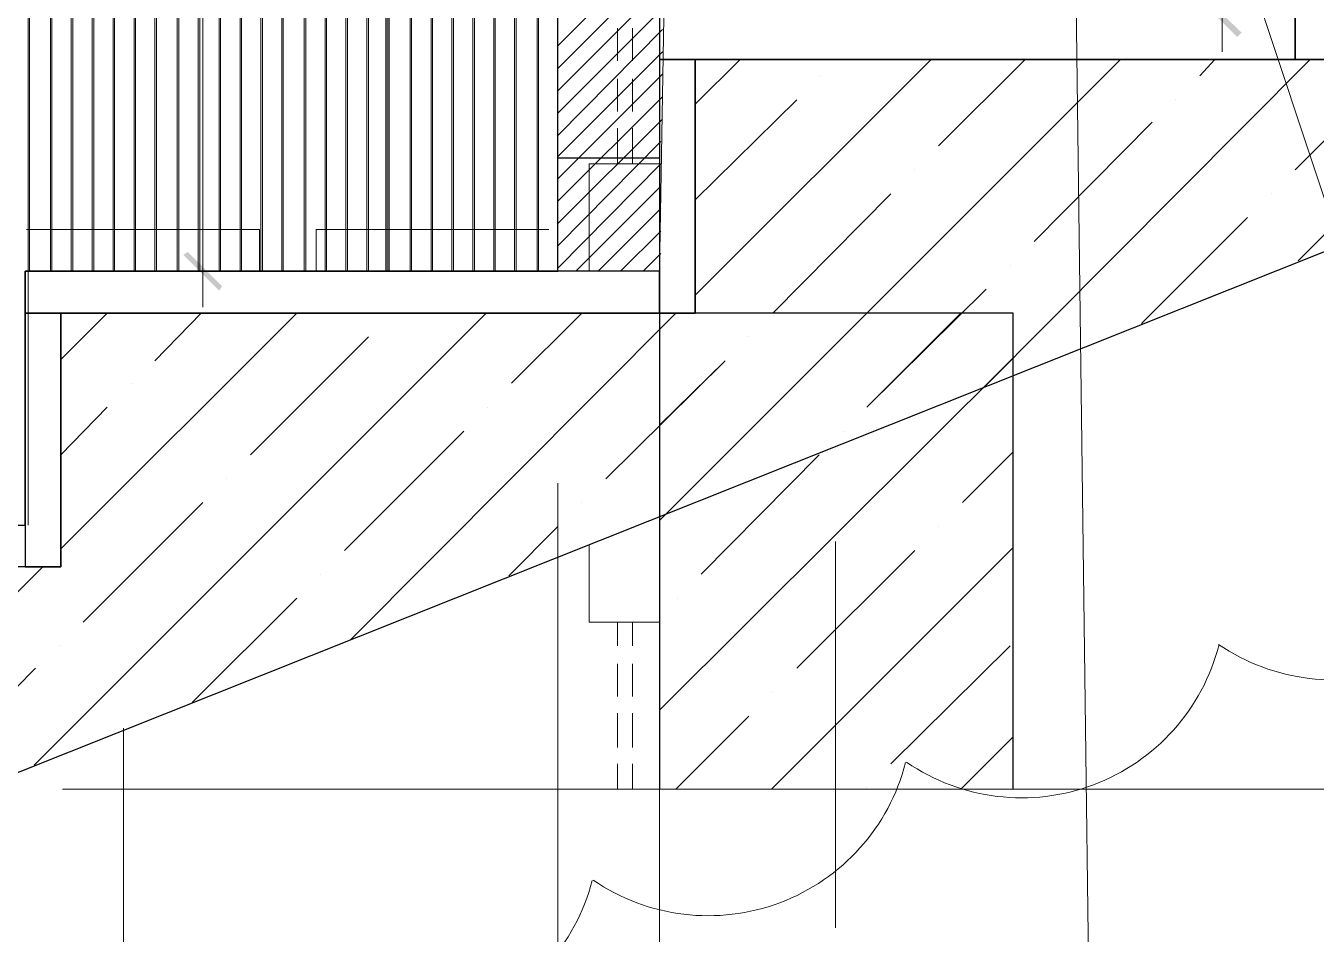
# Model space of a CAD drawing. Header units: millimetres. Extents: x -356862 to 418287, y 0 to 839748.
# Drawn here: x 328052 to 329882, y 777108 to 778397 of the extents above; entities that cross this region are included whole.
import ezdxf

# ---------------------------------------------------------------- set-up
doc = ezdxf.new("R2010")
doc.units = ezdxf.units.MM
doc.layers.add('PDF _Геометрия', color=7, linetype='Continuous', true_color=0xbababa)
doc.layers.add('PDF _Сплошная заливка', color=7, linetype='Continuous', true_color=0xf50000)

msp = doc.modelspace()

# ---------------------------------------------------------------- linework, layer by layer
at = {"layer": 'PDF _Геометрия', "color": 7, "lineweight": 18}
for points in [[(328302.7566, 779417.9256), (328302.7566, 777997.4619)], [(329748.6235, 778359.4578), (329748.6235, 778818.8328)], [(329748.6235, 778588.0869), (329943.3816, 778001.6957), (329943.3816, 777561.3732)], [(328505.9824, 778048.2683), (328254.0671, 778048.2683)], [(328806.5872, 777747.6635), (328806.5872, 776841.6151)], [(328950.5388, 777747.6635), (328950.5388, 776841.6151)]]:
    msp.add_lwpolyline(points, dxfattribs=at)
at = {"layer": 'PDF _Геометрия', "color": 150, "lineweight": 30, "true_color": 0x0080ff}
msp.add_lwpolyline([(325355.9824, 776608.7522), (325355.9824, 776968.6312), (325654.4703, 776968.6312), (325955.0751, 776968.6312), (326255.68, 776968.6312), (326255.68, 777328.5103), (326556.2848, 777328.5103), (326854.7727, 777328.5103), (327155.3776, 777328.5103), (327155.3776, 777688.3893), (327455.9824, 777688.3893), (327756.5872, 777688.3893), (328050.8413, 777688.3893), (328050.8413, 778048.2683), (328806.5872, 778048.2683), (328806.5872, 778768.0264), (328956.8897, 778768.0264), (328956.8897, 779369.2361), (324754.7727, 779369.2361), (324754.7727, 776608.7522)], close=True, dxfattribs=at)
at = {"layer": 'PDF _Геометрия', "color": 254, "lineweight": 5, "true_color": 0xdcdcdc}
for points in [[(328055.0751, 777688.3893), (328055.0751, 779369.2361)], [(328088.9461, 778048.2683), (328088.9461, 779369.2361)], [(328118.5832, 778048.2683), (328118.5832, 779369.2361)], [(328148.2203, 778048.2683), (328148.2203, 779369.2361)], [(328175.7405, 778048.2683), (328175.7405, 779369.2361)], [(328205.3776, 778048.2683), (328205.3776, 779369.2361)], [(328235.0147, 778048.2683), (328235.0147, 779369.2361)], [(328268.8856, 778048.2683), (328268.8856, 779369.2361)], [(328298.5227, 778048.2683), (328298.5227, 779369.2361)], [(328328.1598, 778048.2683), (328328.1598, 779369.2361)], [(328355.68, 778048.2683), (328355.68, 779369.2361)], [(328385.3171, 778048.2683), (328385.3171, 779369.2361)], [(328414.9542, 778048.2683), (328414.9542, 779369.2361)], [(328448.8251, 778048.2683), (328448.8251, 779369.2361)], [(328478.4622, 778048.2683), (328478.4622, 779369.2361)], [(328508.0993, 778048.2683), (328508.0993, 779369.2361)], [(328535.6195, 778048.2683), (328535.6195, 779369.2361)], [(328565.2566, 778048.2683), (328565.2566, 779369.2361)], [(328599.1276, 778048.2683), (328599.1276, 779369.2361)], [(328628.7647, 778048.2683), (328628.7647, 779369.2361)], [(328658.4018, 778048.2683), (328658.4018, 779369.2361)], [(328685.9219, 778048.2683), (328685.9219, 779369.2361)], [(328715.559, 778048.2683), (328715.559, 779369.2361)], [(328745.1961, 778048.2683), (328745.1961, 779369.2361)], [(328779.0671, 778048.2683), (328779.0671, 779369.2361)]]:
    msp.add_lwpolyline(points, dxfattribs=at)
for points in [[(328057.1921, 779369.2361), (328057.1921, 778048.2683)], [(328086.8292, 779369.2361), (328086.8292, 778048.2683)], [(328116.4663, 779369.2361), (328116.4663, 778048.2683)], [(328146.1034, 779369.2361), (328146.1034, 778048.2683)], [(328177.8574, 779369.2361), (328177.8574, 778048.2683)], [(328207.4945, 779369.2361), (328207.4945, 778048.2683)], [(328237.1316, 779369.2361), (328237.1316, 778048.2683)], [(328266.7687, 779369.2361), (328266.7687, 778048.2683)], [(328296.4058, 779369.2361), (328296.4058, 778048.2683)], [(328326.0429, 779369.2361), (328326.0429, 778048.2683)], [(328357.7969, 779369.2361), (328357.7969, 778048.2683)], [(328387.434, 779369.2361), (328387.434, 778048.2683)], [(328417.0711, 779369.2361), (328417.0711, 778048.2683)], [(328446.7082, 779369.2361), (328446.7082, 778048.2683)], [(328476.3453, 779369.2361), (328476.3453, 778048.2683)], [(328505.9824, 779369.2361), (328505.9824, 778048.2683)], [(328537.7364, 779369.2361), (328537.7364, 778048.2683)], [(328567.3735, 779369.2361), (328567.3735, 778048.2683)], [(328597.0106, 779369.2361), (328597.0106, 778048.2683)], [(328626.6477, 779369.2361), (328626.6477, 778048.2683)], [(328656.2848, 779369.2361), (328656.2848, 778048.2683)], [(328688.0388, 779369.2361), (328688.0388, 778048.2683)], [(328717.6759, 779369.2361), (328717.6759, 778048.2683)], [(328747.313, 779369.2361), (328747.313, 778048.2683)], [(328776.9501, 779369.2361), (328776.9501, 778048.2683)]]:
    msp.add_lwpolyline(points, close=True, dxfattribs=at)
at = {"layer": 'PDF _Геометрия', "color": 150, "lineweight": 30, "true_color": 0x0080ff}
msp.add_lwpolyline([(328563.1397, 778048.2683), (328563.1397, 779369.2361)], dxfattribs=at)
at = {"layer": 'PDF _Геометрия', "color": 7, "lineweight": 30}
for points in [[(322699.2284, 775467.724), (321799.5308, 775467.724), (321799.5308, 774849.5788), (331681.3856, 778789.1957), (331681.3856, 779068.6312), (330802.8574, 779068.6312), (330802.8574, 778708.7522), (329901.0429, 778708.7522), (329901.0429, 778348.8732), (329001.3453, 778348.8732), (329001.3453, 777988.9941), (328101.6477, 777988.9941), (328101.6477, 777629.1151), (327199.8332, 777629.1151), (327199.8332, 777269.2361), (326300.1356, 777269.2361), (326300.1356, 776907.2401), (325400.438, 776907.2401), (325400.438, 776547.3611), (324500.7405, 776547.3611), (324500.7405, 776187.482), (323598.9259, 776187.482), (323598.9259, 775827.603), (322699.2284, 775827.603)], [(329852.3534, 778708.7522), (329852.3534, 778348.8732), (329901.0429, 778348.8732), (329901.0429, 778708.7522)], [(329852.3534, 778408.1474), (328950.5388, 778408.1474), (328950.5388, 778348.8732), (329852.3534, 778348.8732)], [(328950.5388, 778348.8732), (328950.5388, 777988.9941), (329001.3453, 777988.9941), (329001.3453, 778348.8732)], [(328950.5388, 778048.2683), (328050.8413, 778048.2683), (328050.8413, 777988.9941), (328950.5388, 777988.9941)], [(328050.8413, 777988.9941), (328050.8413, 777629.1151), (328101.6477, 777629.1151), (328101.6477, 777988.9941)]]:
    msp.add_lwpolyline(points, close=True, dxfattribs=at)
at = {"layer": 'PDF _Геометрия', "color": 41, "lineweight": 5, "true_color": 0xffdf7f}
for points in [[(328806.5872, 778367.9256), (329206.688, 778768.0264)], [(328806.5872, 778336.1715), (329238.4421, 778768.0264)], [(328806.5872, 778304.4175), (329270.1961, 778768.0264)], [(328806.5872, 778272.6635), (329301.9501, 778768.0264)], [(328806.5872, 778240.9094), (328954.7727, 778391.2119)], [(328806.5872, 778211.2724), (328954.7727, 778359.4578)], [(328806.5872, 778179.5183), (328954.7727, 778327.7038)], [(328806.5872, 778147.7643), (328954.7727, 778295.9498)], [(328806.5872, 778116.0103), (328954.7727, 778264.1957)], [(328806.5872, 778084.2562), (328952.6558, 778232.4417)], [(328806.5872, 778052.5022), (328952.6558, 778200.6877)], [(328831.9905, 778048.2683), (328952.6558, 778168.9336)], [(328863.7445, 778048.2683), (328952.6558, 778137.1796)], [(328895.4985, 778048.2683), (328952.6558, 778105.4256)], [(328927.2526, 778048.2683), (328952.6558, 778073.6715)]]:
    msp.add_lwpolyline(points, dxfattribs=at)
at = {"layer": 'PDF _Геометрия', "color": 7, "lineweight": 18}
msp.add_lwpolyline([(328806.5872, 778768.0264), (329856.5872, 778768.0264), (329856.5872, 778408.1474), (328956.8897, 778408.1474), (328950.5388, 778048.2683), (328806.5872, 778048.2683)], close=True, dxfattribs=at)
at = {"layer": 'PDF _Геометрия', "lineweight": 5}
for points in [[(329856.5872, 778063.0869), (330504.3695, 778708.7522)], [(329852.3534, 778192.2199), (330019.5913, 778359.4578)], [(328961.1235, 777705.3248), (329604.6719, 778348.8732)], [(329001.3453, 778285.3651), (329064.8534, 778348.8732)], [(329001.3453, 778014.3974), (329335.8211, 778348.8732)], [(329346.4058, 778226.0909), (329469.188, 778348.8732)], [(329409.9138, 777883.1474), (329873.5227, 778348.8732)], [(329716.8695, 778325.5869), (329738.0388, 778348.8732)], [(329177.0509, 778325.5869), (329177.0509, 778325.5869)], [(329001.3453, 778149.8812), (329145.2969, 778291.7159)], [(329682.9985, 778291.7159), (329682.9985, 778291.7159)], [(329481.8897, 778090.607), (329649.1276, 778259.9619)], [(329312.5348, 778192.2199), (329312.5348, 778192.2199)], [(329111.4259, 777988.9941), (329278.6638, 778158.349)], [(329818.4824, 778158.349), (329818.4824, 778158.349)], [(329634.309, 777974.1756), (329784.6114, 778124.478)], [(329448.0187, 778056.7361), (329448.0187, 778056.7361)], [(329378.1598, 777988.9941), (329244.7929, 777855.6272), (329414.1477, 778022.8651)], [(328063.5429, 777347.5627), (328704.9743, 777988.9941)], [(328101.6477, 777923.3691), (328167.2727, 777988.9941)], [(328101.6477, 777654.5183), (328436.1235, 777988.9941)], [(328235.0147, 777921.2522), (328300.6397, 777988.9941)], [(328512.3332, 777525.3853), (328973.8251, 777988.9941), (328950.5388, 777965.7078)], [(328740.9622, 777889.4982), (328840.4582, 777988.9941)], [(328950.5388, 777694.7401), (329244.7929, 777988.9941)], [(328370.4985, 777787.8853), (328537.7364, 777955.1232)], [(329077.555, 777955.1232), (329077.555, 777955.1232)], [(329077.555, 777955.1232), (329077.555, 777955.1232)], [(328874.3292, 777754.0143), (329043.684, 777921.2522), (328950.5388, 777830.224)], [(328950.5388, 777425.8893), (329452.2526, 777925.4861)], [(328201.1437, 777889.4982), (328201.1437, 777889.4982)], [(328101.6477, 777787.8853), (328167.2727, 777855.6272)], [(328707.0913, 777855.6272), (328707.0913, 777855.6272)], [(328503.8655, 777652.4014), (328673.2203, 777821.7562)], [(329210.9219, 777821.7562), (329210.9219, 777821.7562)], [(329210.9219, 777821.7562), (329210.9219, 777821.7562)], [(329380.2768, 777720.1433), (329452.2526, 777792.1191)], [(329009.813, 777618.5304), (329177.0509, 777787.8853)], [(328336.6276, 777754.0143), (328336.6276, 777754.0143)], [(328133.4018, 777550.7885), (328302.7566, 777720.1433)], [(328840.4582, 777720.1433), (328840.4582, 777720.1433)], [(328736.7284, 777616.4135), (328806.5872, 777686.2724)], [(329346.4058, 777686.2724), (329346.4058, 777686.2724)], [(329109.309, 777313.6917), (329452.2526, 777656.6353)], [(329145.2969, 777485.1635), (329312.5348, 777652.4014)], [(327616.8695, 777169.7401), (328076.2445, 777629.1151)], [(328469.9945, 777618.5304), (328469.9945, 777618.5304)], [(328287.938, 777436.474), (328436.1235, 777584.6594)], [(328975.9421, 777584.6594), (328975.9421, 777584.6594)], [(328099.5308, 777516.9175), (328099.5308, 777516.9175)], [(329278.6638, 777349.6796), (329448.0187, 777516.9175)], [(327898.4219, 777315.8086), (328065.6598, 777485.1635)], [(329111.4259, 777451.2925), (329111.4259, 777451.2925)], [(328973.8251, 777313.6917), (329077.555, 777417.4215)], [(329378.1598, 777313.6917), (329452.2526, 777387.7844)], [(329244.7929, 777315.8086), (329244.7929, 777315.8086)]]:
    msp.add_lwpolyline(points, dxfattribs=at)
at = {"layer": 'PDF _Геометрия', "color": 251, "lineweight": 20, "true_color": 0x545454}
msp.add_lwpolyline([(329541.1638, 778490.7078), (329541.1638, 778465.3046), (329572.9179, 776005.4256), (329666.063, 776005.4256), (334003.6638, 776005.4256)], dxfattribs=at)
at = {"layer": 'PDF _Геометрия', "color": 252, "lineweight": 5, "true_color": 0x989898}
for points in [[(328891.2647, 778393.3288), (328891.2647, 778346.7562)], [(328912.434, 778346.7562), (328912.434, 778393.3288)], [(328891.2647, 778321.353), (328891.2647, 778274.7804)], [(328912.434, 778274.7804), (328912.434, 778321.353)], [(328891.2647, 778251.4941), (328891.2647, 778200.6877)], [(328912.434, 778200.6877), (328912.434, 778251.4941)], [(328891.2647, 777550.7885), (328891.2647, 777516.9175)], [(328912.434, 777516.9175), (328912.434, 777550.7885)], [(328891.2647, 777491.5143), (328891.2647, 777444.9417)], [(328912.434, 777444.9417), (328912.434, 777491.5143)], [(328891.2647, 777421.6554), (328891.2647, 777372.9659)], [(328912.434, 777372.9659), (328912.434, 777421.6554)], [(328891.2647, 777349.6796), (328891.2647, 777313.6917)], [(328912.434, 777313.6917), (328912.434, 777349.6796)]]:
    msp.add_lwpolyline(points, dxfattribs=at)
at = {"layer": 'PDF _Геометрия', "color": 19, "lineweight": 30, "true_color": 0x442a22}
msp.add_lwpolyline([(328806.5872, 778209.1554), (328950.5388, 778209.1554)], dxfattribs=at)
at = {"layer": 'PDF _Геометрия', "color": 7, "lineweight": 5}
for points in [[(328851.0429, 778048.2683), (328851.0429, 778200.6877), (328950.5388, 778200.6877)], [(328950.5388, 777550.7885), (328851.0429, 777550.7885), (328851.0429, 777660.8691)], [(335709.9138, 777313.6917), (335623.1195, 777313.6917), (331979.8735, 777313.6917), (331943.8856, 777459.7603), (331871.9098, 777169.7401), (331835.9219, 777313.6917), (328190.559, 777313.6917), (328103.7647, 777313.6917)], [(328190.559, 777400.4861), (328190.559, 777313.6917), (328190.559, 776128.2078), (328046.6074, 776092.2199), (328334.5106, 776020.2441), (328190.559, 775984.2562), (328190.559, 774796.6554), (328190.559, 774709.8611)]]:
    msp.add_lwpolyline(points, dxfattribs=at)
at = {"layer": 'PDF _Геометрия', "color": 254, "lineweight": 0, "true_color": 0xdcdcdc}
msp.add_lwpolyline([(328052.9582, 778107.5425), (328383.2001, 778107.5425), (328383.2001, 778048.2683), (328383.2001, 778107.5425)], close=True, dxfattribs=at)
msp.add_lwpolyline([(328463.6437, 778048.2683), (328463.6437, 778107.5425), (328793.8856, 778107.5425)], dxfattribs=at)
at = {"layer": 'PDF _Геометрия', "color": 7, "lineweight": 30}
msp.add_lwpolyline([(329452.2526, 777313.6917), (329452.2526, 777988.9941), (328950.5388, 777988.9941), (328950.5388, 777313.6917)], dxfattribs=at)
at = {"layer": 'PDF _Геометрия', "color": 7, "lineweight": 9}
msp.add_lwpolyline([(329200.3372, 777116.8167), (329200.3372, 777665.103)], dxfattribs=at)
at = {"layer": 'PDF _Геометрия', "color": 1, "lineweight": 20}
for centre in [(329906.7519, 777757.6584), (329464.2941, 777590.4141), (329019.7193, 777423.1697), (328575.1446, 777255.9243)]:
    msp.add_arc(centre, 288.962, 235.6293213, 345.6298892, dxfattribs=at)
at = {"layer": 'PDF _Сплошная заливка', "color": 7, "transparency": 33554559}
for points in [[(329725.3372, 778435.6675), (329718.9864, 778431.4336), (329776.1437, 778386.978)], [(329718.9864, 778431.4336), (329776.1437, 778386.978), (329769.7929, 778380.6272)], [(328281.5872, 778075.7885), (328275.2364, 778071.5546), (328330.2768, 778027.099)], [(328275.2364, 778071.5546), (328330.2768, 778027.099), (328326.0429, 778020.7482)]]:
    msp.add_solid(points, dxfattribs=at)

doc.saveas('drawing.dxf')
